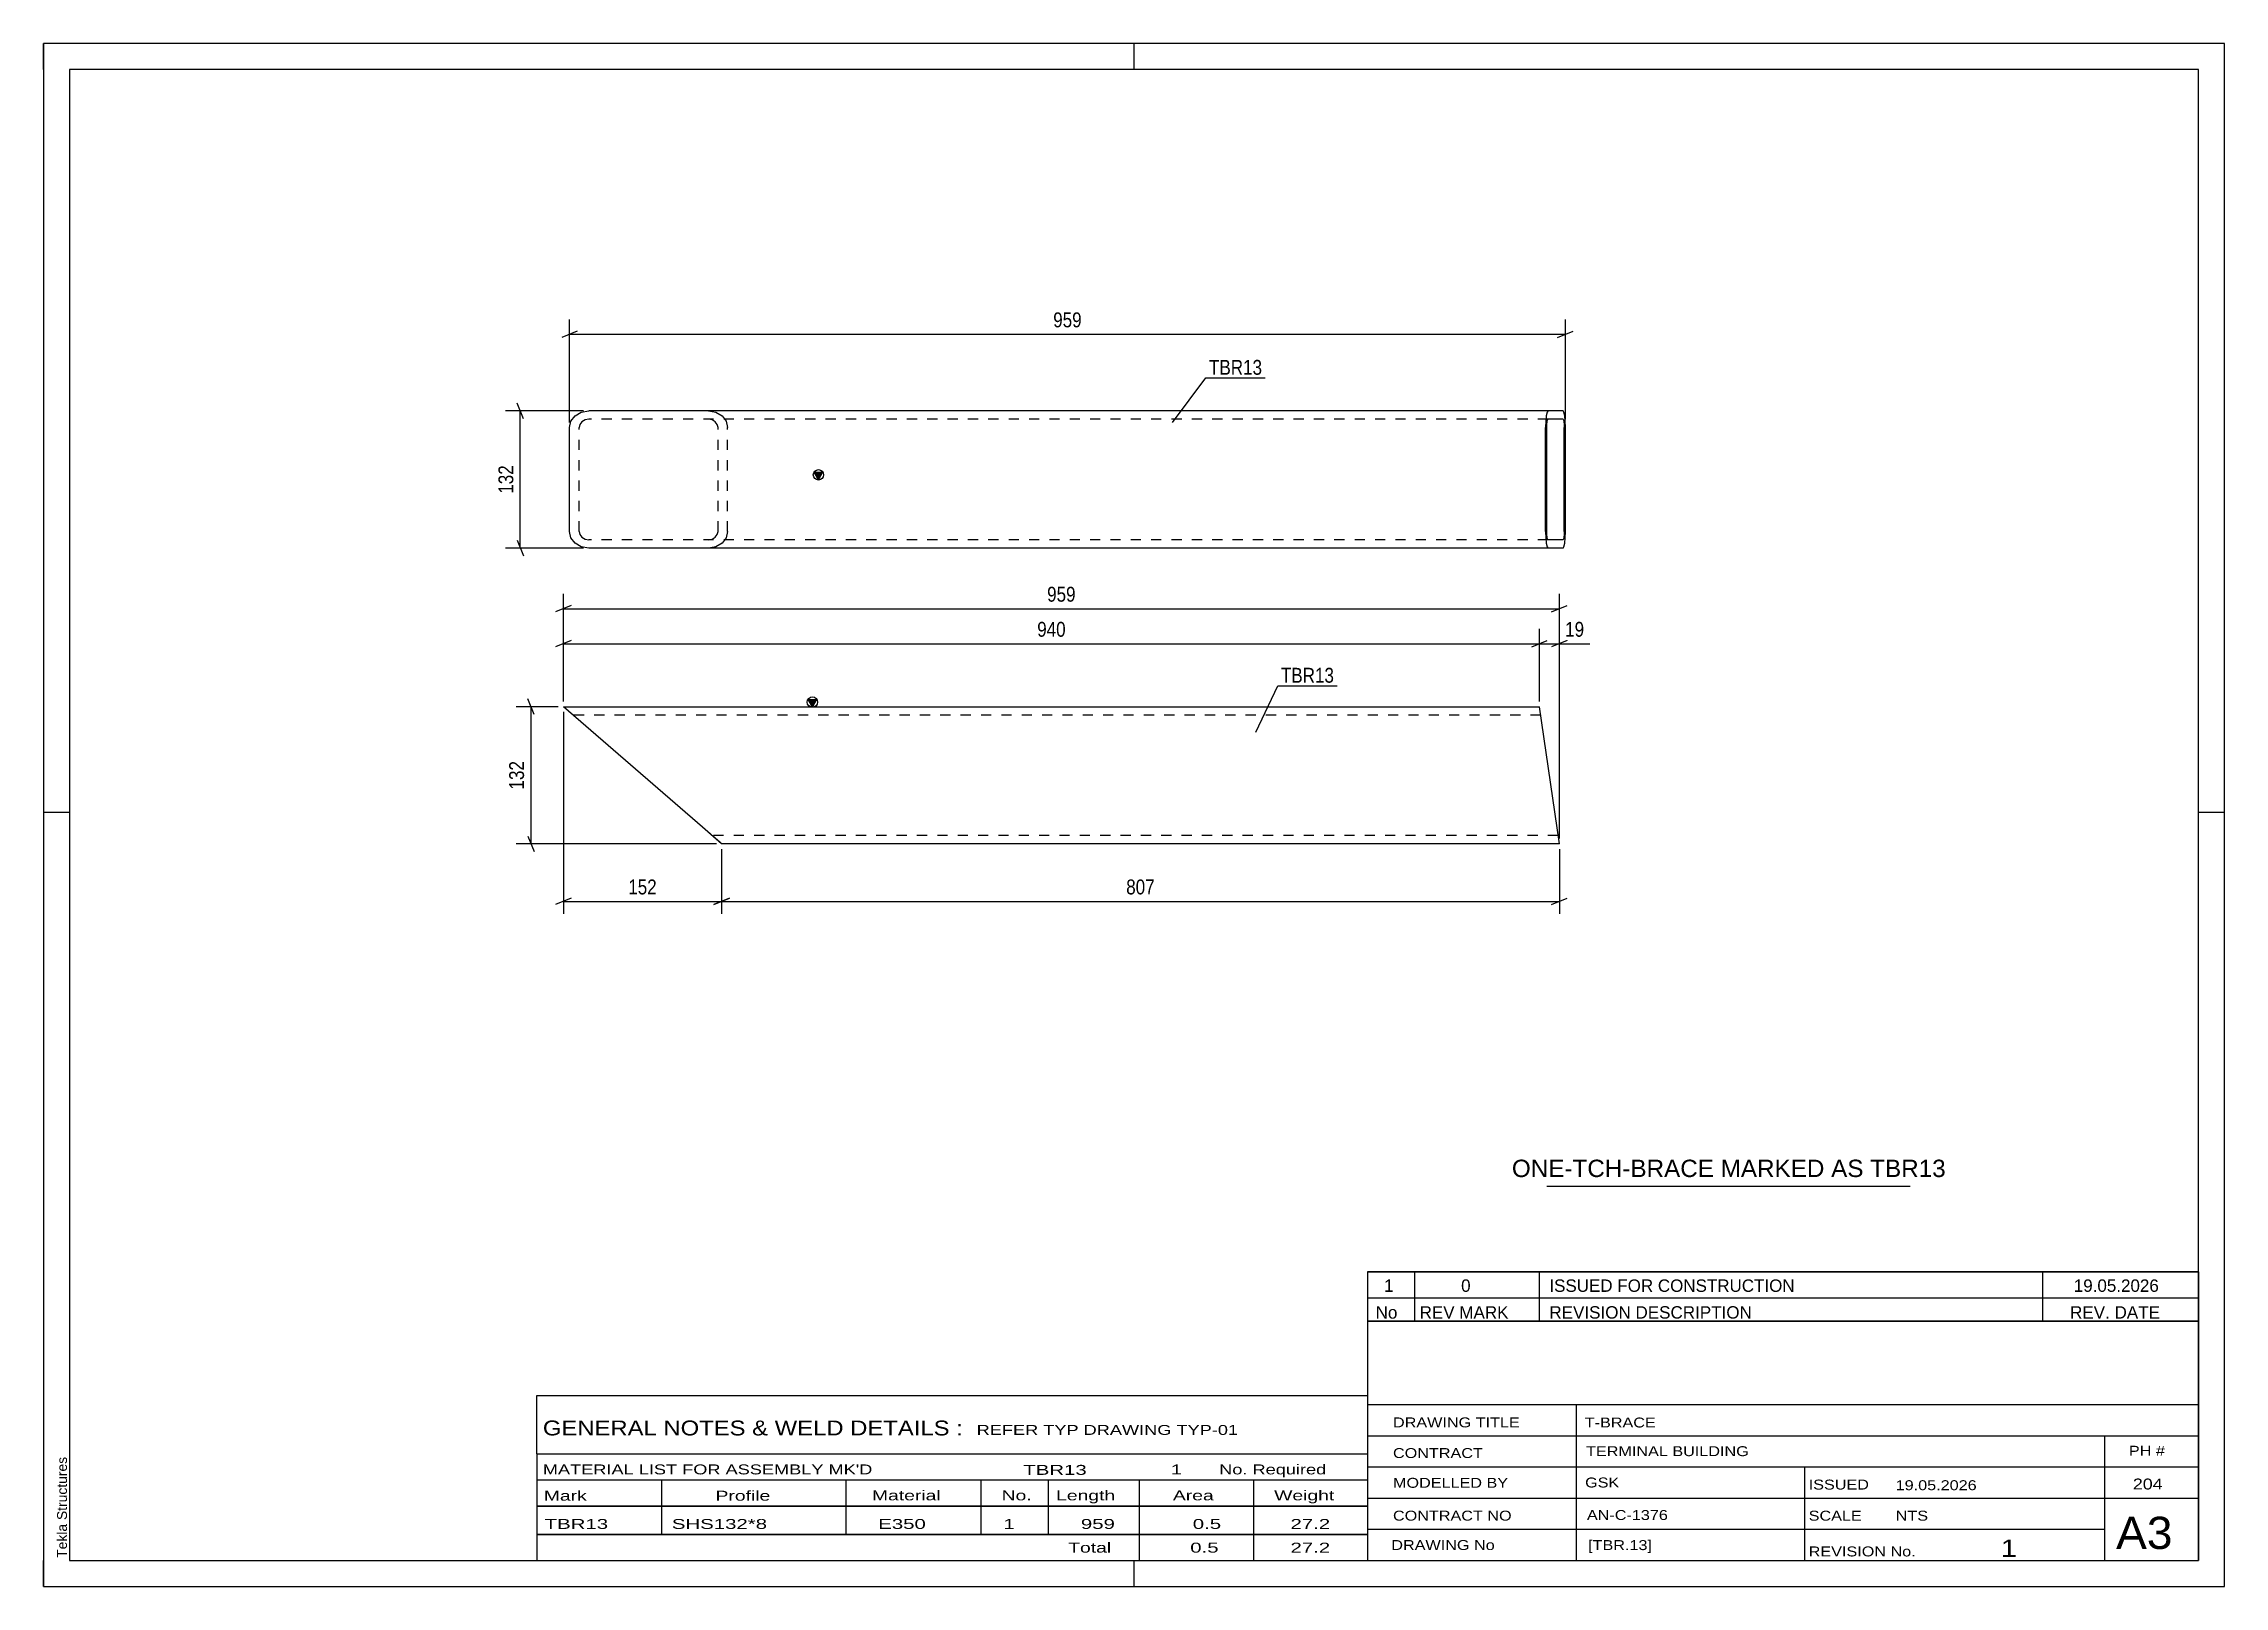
# Paper-space layout 'Layout1' of a CAD drawing. Header units: millimetres. Extents: x 0 to 420, y 0 to 297.
# The model-space entities are those that its viewports show. They can reach past a viewport. Long polylines and large blocks are cut down to what shows.
import ezdxf

# ---------------------------------------------------------------- set-up
doc = ezdxf.new("R2010")
doc.units = ezdxf.units.MM
doc.linetypes.add('DXK_LINE_DOT2', pattern=[3.9198, 1.9599, -1.9599])
doc.layers.add('Viewport layer', color=7, linetype='Continuous', plot=False)
doc.styles.add('Arial', font='ARIAL.TTF', dxfattribs={"height": 0.2})
doc.styles.add('Arial Narrow', font='ARIALN.TTF', dxfattribs={"height": 0.2})

# ---------------------------------------------------------------- blocks, each defined once
blk = doc.blocks.new('Unknown-491736973-1947')
at = {"color": 5, "linetype": 'Continuous'}
for p, q in [((420, 297), (0, 297)), ((0, 297), (0, 0)), ((0, 292), (0, 297)), ((210, 292), (210, 297)), ((420, 0), (420, 297)), ((415, 292), (5, 292)), ((5, 292), (5, 5)), ((415, 5), (415, 292)), ((5, 149), (0, 149)), ((420, 149), (415, 149)), ((0, 0), (0, 5)), ((5, 5), (415, 5)), ((210, 0), (210, 5)), ((0, 0), (420, 0))]:
    blk.add_line(p, q, dxfattribs=at)
at = {"color": 174, "linetype": 'Continuous', "style": 'Arial'}
blk.add_text('Tekla Structures', height=1.9102, rotation=90, dxfattribs=at).set_placement((4.5, 5.5))
blk = doc.blocks.new('Unknown-491736973-2436')
at = {"color": 7, "linetype": 'Continuous'}
for p, q in [((255, 51.05), (255, 5)), ((255, 51.05), (415, 51.05)), ((415, 51), (415, 5)), ((255, 35), (415, 35)), ((295.14, 35), (295.14, 5)), ((255, 29), (415, 29)), ((397, 5.05), (397, 28.9)), ((255, 23), (415, 23)), ((339.14, 23), (339.14, 5)), ((255, 17), (415, 17)), ((255, 11), (397, 11)), ((255, 5), (415, 5))]:
    blk.add_line(p, q, dxfattribs=at)
at = {"color": 7, "style": 'Arial Narrow'}
for s, height, width, p in [('DRAWING TITLE', 1.9089, 1.425378, (259.88, 30.61)), ('T-BRACE', 1.909, 1.425378, (296.81, 30.59)), ('CONTRACT', 1.909, 1.425378, (259.88, 24.71)), ('TERMINAL BUILDING', 1.9089, 1.425378, (297.06, 25.07)), ('MODELLED BY', 1.9089, 1.425378, (259.88, 18.98)), ('GSK', 1.909, 1.425378, (296.88, 19.04)), ('ISSUED', 1.909, 1.425378, (339.94, 18.64)), ('19.05.2026', 1.909, 1.425378, (356.69, 18.52)), ('CONTRACT NO', 1.9089, 1.425378, (259.88, 12.66)), ('AN-C-1376', 1.909, 1.425378, (297.23, 12.78)), ('SCALE', 1.909, 1.425378, (339.94, 12.65)), ('A3', 6.204, 1.25, (399.14, 7.2)), ('DRAWING No', 1.909, 1.425378, (259.56, 7)), ('[TBR.13]', 1.909, 1.425378, (297.46, 6.99)), ('1', 3.34, 1.5, (376.91, 5.68)), ('REVISION No.', 1.9089, 1.425378, (339.94, 5.77))]:
    blk.add_text(s, height=height, dxfattribs=dict(at, width=width)).set_placement(p)
at = {"color": 7, "linetype": 'Continuous', "style": 'Arial Narrow'}
for s, height, width, p in [('PH #', 1.909, 1.43, (401.6, 25.15)), ('204', 2.1, 1.43, (402.37, 18.65)), ('NTS', 1.909, 1.425378, (356.7, 12.65))]:
    blk.add_text(s, height=height, dxfattribs=dict(at, width=width)).set_placement(p)
blk = doc.blocks.new('Unknown-491736973-2437')
at = {"color": 7, "linetype": 'Continuous'}
for p, q in [((95, 36.75), (255, 36.75)), ((95, 25.5), (95, 36.75)), ((255, 36.75), (255, 25.5)), ((95, 25.5), (255, 25.5)), ((95, 25.5), (95, 20.5)), ((255, 25.5), (255, 20.5)), ((95, 20.5), (255, 20.5)), ((95, 20.5), (95, 15.5)), ((119, 20.5), (119, 15.5)), ((154.5, 20.5), (154.5, 15.5)), ((180.5, 20.5), (180.5, 15.5)), ((193.5, 20.5), (193.5, 15.5)), ((211, 20.5), (211, 15.5)), ((233, 20.5), (233, 15.5)), ((255, 20.5), (255, 15.5)), ((95, 15.5), (255, 15.5)), ((95, 15.45), (95, 10.05)), ((95, 15.45), (255, 15.45)), ((119, 15.5), (119, 10)), ((154.5, 15.5), (154.5, 10)), ((180.5, 15.5), (180.5, 10)), ((193.5, 15.5), (193.5, 10)), ((211, 15.5), (211, 10)), ((233, 15.5), (233, 10)), ((255, 15.45), (255, 10.05)), ((95, 10.05), (255, 10.05)), ((95, 10), (255, 10)), ((95, 10), (95, 5)), ((211, 10), (211, 5)), ((233, 10), (233, 5)), ((255, 10), (255, 5)), ((95, 5), (255, 5))]:
    blk.add_line(p, q, dxfattribs=at)
at = {"color": 7, "style": 'Arial Narrow'}
for s, height, width, p in [('GENERAL NOTES & WELD DETAILS :', 2.8633, 1.4, (96.15, 29.06)), ('REFER TYP DRAWING TYP-01', 1.9089, 1.6, (179.7, 29.16)), ("MATERIAL LIST FOR ASSEMBLY MK'D", 1.9089, 1.6, (96.15, 21.56)), ('TBR13', 1.909, 1.794707, (188.68, 21.47)), ('1', 1.91, 1.794707, (217.08, 21.56)), ('No. Required', 1.9089, 1.6, (226.41, 21.56)), ('Mark', 1.909, 1.7, (96.34, 16.5)), ('Profile', 1.909, 1.7, (129.41, 16.5)), ('Material', 1.909, 1.7, (159.54, 16.56)), ('No.', 1.909, 1.7, (184.5, 16.56)), ('Length', 1.909, 1.7, (195, 16.56)), ('Area', 1.909, 1.7, (217.5, 16.56)), ('Weight', 1.909, 1.7, (237, 16.56))]:
    blk.add_text(s, height=height, dxfattribs=dict(at, width=width)).set_placement(p)
at = {"color": 7, "linetype": 'Continuous', "style": 'Arial Narrow'}
for s, height, width, p in [('TBR13', 1.909, 1.794707, (96.5, 11.06)), ('SHS132*8', 1.909, 1.794707, (121, 11.06)), ('E350', 1.909, 1.794707, (160.74, 11.06)), ('1', 1.91, 1.794707, (184.86, 11.06)), ('959', 1.909, 1.794707, (199.77, 11.06)), ('0.5', 1.909, 1.794707, (221.32, 11.06)), ('27.2', 1.909, 1.794707, (240.14, 11.06)), ('Total', 1.909, 1.7, (197.33, 6.5)), ('0.5', 1.909, 1.794707, (220.83, 6.5)), ('27.2', 1.909, 1.794707, (240.14, 6.5))]:
    blk.add_text(s, height=height, dxfattribs=dict(at, width=width)).set_placement(p)
blk = doc.blocks.new('Unknown-491736973-2438')
at = {"color": 7, "linetype": 'Continuous'}
for p, q in [((255, 60.55), (415, 60.55)), ((415, 60.55), (255, 60.55)), ((255, 60.55), (255, 55.55)), ((264, 60.55), (264, 55.55)), ((288, 60.55), (288, 55.55)), ((385, 60.55), (385, 55.55)), ((415, 60.55), (415, 55.55)), ((255, 55.55), (415, 55.55)), ((255, 55.55), (255, 51.05)), ((255, 55.55), (415, 55.55)), ((264, 55.55), (264, 51.05)), ((288, 55.55), (288, 51.05)), ((385, 55.55), (385, 51.05)), ((415, 55.55), (415, 51.05)), ((415, 51.05), (255, 51.05))]:
    blk.add_line(p, q, dxfattribs=at)
at = {"color": 7, "linetype": 'Continuous', "style": 'Arial Narrow'}
for s, height, width, p in [('1', 2.39, 1.196471, (258.16, 56.7)), ('0', 2.39, 1.196471, (273, 56.7)), ('ISSUED FOR CONSTRUCTION', 2.3861, 1.196471, (290, 56.7)), ('19.05.2026', 2.386, 1.196471, (391, 56.7)), ('No', 2.386, 1.2, (256.54, 51.55)), ('REV MARK', 2.386, 1.2, (265, 51.55)), ('REVISION DESCRIPTION', 2.3861, 1.2, (290, 51.55)), ('REV. DATE', 2.386, 1.2, (390.28, 51.55))]:
    blk.add_text(s, height=height, dxfattribs=dict(at, width=width)).set_placement(p)
blk = doc.blocks.new('Unknown-491736973-2439')
at = {"color": 7, "linetype": 'Continuous'}
blk.add_line((289.5, 77.05), (359.5, 77.05), dxfattribs=at)
at = {"color": 7, "style": 'Arial'}
blk.add_text('ONE-TCH-BRACE MARKED AS TBR13', height=3.3428, dxfattribs=at).set_placement((282.78, 78.8))
blk = doc.blocks.new('Part-491736973-1885 - 1799')
at = {"linetype": 'Continuous'}
blk.add_hatch(color=2, dxfattribs=at).paths.add_polyline_path([(148.06, 169.35), (147.26, 170.75), (148.86, 170.75)])
at = {"color": 2, "linetype": 'Continuous'}
for p, q in [((126.88, 146.15), (100.11, 169.35)), ((100.11, 169.35), (288.1, 169.35)), ((148.06, 169.35), (147.26, 170.75)), ((147.26, 170.75), (148.86, 170.75)), ((148.86, 170.75), (148.06, 169.35)), ((291.92, 142.95), (288.1, 169.35)), ((130.57, 142.95), (126.88, 146.15)), ((291.92, 142.95), (130.57, 142.95))]:
    blk.add_line(p, q, dxfattribs=at)
at = {"color": 7, "linetype": 'DXK_LINE_DOT2'}
for p, q in [((288.33, 167.75), (101.96, 167.75)), ((130.29, 143.2), (126.88, 146.15)), ((128.18, 145.02), (128.29, 144.93)), ((128.58, 144.68), (128.72, 144.55)), ((291.68, 144.55), (128.72, 144.55)), ((291.68, 144.55), (291.67, 144.68))]:
    blk.add_line(p, q, dxfattribs=at)
at = {"color": 2, "linetype": 'Continuous'}
blk.add_circle((148.06, 170.25), 1, dxfattribs=at)
blk = doc.blocks.new('Part-491736973-1893 - 1892')
at = {"linetype": 'Continuous'}
blk.add_hatch(color=2, dxfattribs=at).paths.add_polyline_path([(149.23, 213.09), (148.43, 214.49), (150.03, 214.49)])
at = {"color": 2, "linetype": 'Continuous'}
for p, q in [((101.28, 223.09), (101.56, 224.31)), ((101.28, 203.09), (101.28, 223.09)), ((101.56, 224.31), (102.36, 225.35)), ((102.36, 225.35), (103.56, 226.05)), ((103.56, 226.05), (104.98, 226.29)), ((292.63, 226.29), (104.98, 226.29)), ((289.31, 224.31), (289.27, 223.09)), ((289.27, 203.09), (289.27, 223.09)), ((289.41, 225.35), (289.31, 224.31)), ((289.56, 226.05), (289.41, 225.35)), ((289.51, 223.09), (289.52, 223.7)), ((289.51, 203.09), (289.51, 223.09)), ((289.52, 223.7), (289.57, 224.22)), ((289.74, 226.29), (289.56, 226.05)), ((289.57, 224.22), (289.65, 224.57)), ((289.65, 224.57), (289.74, 224.69)), ((292.63, 224.69), (289.74, 224.69)), ((292.8, 226.05), (292.63, 226.29)), ((292.63, 224.69), (292.72, 224.57)), ((292.72, 224.57), (292.79, 224.22)), ((292.79, 224.22), (292.84, 223.7)), ((292.95, 225.35), (292.8, 226.05)), ((292.84, 223.7), (292.86, 223.09)), ((292.86, 203.09), (292.86, 223.09)), ((293.05, 224.31), (292.95, 225.35)), ((293.09, 223.09), (293.05, 224.31)), ((293.09, 203.09), (293.09, 223.09)), ((149.23, 213.09), (148.43, 214.49)), ((148.43, 214.49), (150.03, 214.49)), ((150.03, 214.49), (149.23, 213.09)), ((101.56, 201.87), (101.28, 203.09)), ((102.36, 200.83), (101.56, 201.87)), ((289.27, 203.09), (289.31, 201.87)), ((289.31, 201.87), (289.41, 200.83)), ((289.52, 202.48), (289.51, 203.09)), ((289.57, 201.96), (289.52, 202.48)), ((289.65, 201.61), (289.57, 201.96)), ((289.74, 201.49), (289.65, 201.61)), ((292.72, 201.61), (292.63, 201.49)), ((292.79, 201.96), (292.72, 201.61)), ((292.84, 202.48), (292.79, 201.96)), ((292.86, 203.09), (292.84, 202.48)), ((292.95, 200.83), (293.05, 201.87)), ((293.05, 201.87), (293.09, 203.09)), ((103.56, 200.13), (102.36, 200.83)), ((104.98, 199.89), (103.56, 200.13)), ((292.63, 199.89), (104.98, 199.89)), ((289.41, 200.83), (289.56, 200.13)), ((289.56, 200.13), (289.74, 199.89)), ((292.63, 201.49), (289.74, 201.49)), ((292.63, 199.89), (292.8, 200.13)), ((292.8, 200.13), (292.95, 200.83))]:
    blk.add_line(p, q, dxfattribs=at)
at = {"color": 7, "linetype": 'DXK_LINE_DOT2'}
for p, q in [((103.27, 223.7), (103.13, 223.09)), ((103.13, 203.09), (103.13, 223.09)), ((103.67, 224.22), (103.27, 223.7)), ((104.27, 224.57), (103.67, 224.22)), ((104.98, 224.69), (104.27, 224.57)), ((289.74, 224.69), (104.98, 224.69)), ((128.05, 226.29), (129.46, 226.05)), ((128.76, 224.57), (128.05, 224.69)), ((129.35, 224.22), (128.76, 224.57)), ((129.75, 223.7), (129.35, 224.22)), ((129.46, 226.05), (130.66, 225.35)), ((129.89, 223.09), (129.75, 223.7)), ((129.89, 203.09), (129.89, 223.09)), ((130.66, 225.35), (131.46, 224.31)), ((131.46, 224.31), (131.74, 223.09)), ((131.74, 203.09), (131.74, 223.09)), ((103.13, 203.09), (103.27, 202.48)), ((103.27, 202.48), (103.67, 201.96)), ((103.67, 201.96), (104.27, 201.61)), ((104.27, 201.61), (104.98, 201.49)), ((128.05, 201.49), (128.76, 201.61)), ((128.76, 201.61), (129.35, 201.96)), ((129.35, 201.96), (129.75, 202.48)), ((129.75, 202.48), (129.89, 203.09)), ((131.46, 201.87), (130.66, 200.83)), ((131.74, 203.09), (131.46, 201.87)), ((289.74, 201.49), (104.98, 201.49)), ((129.46, 200.13), (128.05, 199.89)), ((130.66, 200.83), (129.46, 200.13))]:
    blk.add_line(p, q, dxfattribs=at)
at = {"color": 2, "linetype": 'Continuous'}
blk.add_circle((149.23, 213.99), 1, dxfattribs=at)
blk = doc.blocks.new('StraightDimension-491736973-1902 - 1799')
at = {"color": 7, "linetype": 'Continuous'}
for p, q in [((100.11, 170.35), (100.11, 191.07)), ((291.92, 143.95), (291.92, 191.07)), ((101.61, 188.82), (98.61, 187.62)), ((100.11, 188.22), (291.92, 188.22)), ((290.42, 187.62), (293.42, 188.82))]:
    blk.add_line(p, q, dxfattribs=at)
at = {"color": 0}
blk.add_wipeout([(199.35, 188.97), (199.35, 193.17), (192.67, 193.17), (192.67, 188.97)], dxfattribs=at)
at = {"color": 3, "style": 'Arial Narrow'}
blk.add_text('959', height=2.863, dxfattribs=at).set_placement((193.27, 189.57))
blk = doc.blocks.new('StraightDimension-491736973-2167 - 1799')
at = {"color": 7, "linetype": 'Continuous'}
for p, q in [((99.11, 169.35), (91.02, 169.35)), ((94.47, 167.85), (93.27, 170.85)), ((93.87, 142.95), (93.87, 169.35)), ((129.57, 142.95), (91.02, 142.95)), ((93.27, 144.45), (94.47, 141.45))]:
    blk.add_line(p, q, dxfattribs=at)
at = {"color": 0}
blk.add_wipeout([(93.12, 159.5), (88.92, 159.5), (88.92, 152.81), (93.12, 152.81)], dxfattribs=at)
at = {"color": 3, "style": 'Arial Narrow'}
blk.add_text('132', height=2.863, rotation=90.0002, dxfattribs=at).set_placement((92.52, 153.41))
blk = doc.blocks.new('StraightDimension-491736973-2184 - 1799')
at = {"color": 7, "linetype": 'Continuous'}
for p, q in [((130.57, 141.95), (130.57, 129.47)), ((291.92, 141.95), (291.92, 129.47)), ((132.07, 132.47), (129.07, 131.27)), ((130.57, 131.87), (291.92, 131.87)), ((290.42, 131.27), (293.42, 132.47))]:
    blk.add_line(p, q, dxfattribs=at)
at = {"color": 0}
blk.add_wipeout([(214.58, 132.62), (214.58, 136.82), (207.9, 136.82), (207.9, 132.62)], dxfattribs=at)
at = {"color": 3, "style": 'Arial Narrow'}
blk.add_text('807', height=2.863, dxfattribs=at).set_placement((208.5, 133.22))
blk = doc.blocks.new('StraightDimension-491736973-2185 - 1799')
at = {"color": 7, "linetype": 'Continuous'}
for p, q in [((100.11, 168.35), (100.11, 129.47)), ((130.57, 141.95), (130.57, 129.47)), ((101.61, 132.47), (98.61, 131.27)), ((100.11, 131.87), (130.57, 131.87)), ((129.07, 131.27), (132.07, 132.47))]:
    blk.add_line(p, q, dxfattribs=at)
at = {"color": 0}
blk.add_wipeout([(118.68, 132.62), (118.68, 136.82), (112, 136.82), (112, 132.62)], dxfattribs=at)
at = {"color": 3, "style": 'Arial Narrow'}
blk.add_text('152', height=2.863, dxfattribs=at).set_placement((112.6, 133.22))
blk = doc.blocks.new('StraightDimension-491736973-2281 - 1799')
at = {"color": 7, "linetype": 'Continuous'}
for p, q in [((286.6, 180.87), (289.6, 182.07)), ((288.1, 170.35), (288.1, 184.32)), ((288.1, 181.47), (291.92, 181.47)), ((293.42, 182.07), (290.42, 180.87)), ((291.92, 143.95), (291.92, 184.32))]:
    blk.add_line(p, q, dxfattribs=at)
at = {"color": 0}
blk.add_wipeout([(297.3, 182.22), (297.3, 186.42), (292.44, 186.42), (292.44, 182.22)], dxfattribs=at)
at = {"color": 7, "linetype": 'Continuous'}
blk.add_line((291.92, 181.47), (297.82, 181.47), dxfattribs=at)
blk.add_line((291.92, 181.47), (297.82, 181.47), dxfattribs=at)
at = {"color": 3, "style": 'Arial Narrow'}
blk.add_text('19', height=2.863, dxfattribs=at).set_placement((293.04, 182.82))
blk = doc.blocks.new('StraightDimension-491736973-2282 - 1799')
at = {"color": 7, "linetype": 'Continuous'}
for p, q in [((101.61, 182.07), (98.61, 180.87)), ((100.11, 170.35), (100.11, 184.32)), ((100.11, 181.47), (288.1, 181.47)), ((286.6, 180.87), (289.6, 182.07)), ((288.1, 170.35), (288.1, 184.32))]:
    blk.add_line(p, q, dxfattribs=at)
at = {"color": 0}
blk.add_wipeout([(197.45, 182.22), (197.45, 186.42), (190.76, 186.42), (190.76, 182.22)], dxfattribs=at)
at = {"color": 3, "style": 'Arial Narrow'}
blk.add_text('940', height=2.863, dxfattribs=at).set_placement((191.36, 182.82))
blk = doc.blocks.new('StraightDimension-491736973-1969 - 1892')
at = {"color": 7, "linetype": 'Continuous'}
for p, q in [((101.28, 224.09), (101.28, 243.89)), ((293.09, 224.7), (293.09, 243.89)), ((102.78, 241.64), (99.78, 240.44)), ((101.28, 241.04), (293.09, 241.04)), ((291.59, 240.44), (294.59, 241.64))]:
    blk.add_line(p, q, dxfattribs=at)
at = {"color": 0}
blk.add_wipeout([(200.53, 241.79), (200.53, 245.99), (193.84, 245.99), (193.84, 241.79)], dxfattribs=at)
at = {"color": 3, "style": 'Arial Narrow'}
blk.add_text('959', height=2.863, dxfattribs=at).set_placement((194.44, 242.39))
blk = doc.blocks.new('StraightDimension-491736973-2147 - 1892')
at = {"color": 7, "linetype": 'Continuous'}
for p, q in [((92.41, 224.79), (91.21, 227.79)), ((103.98, 226.29), (88.96, 226.29)), ((91.81, 199.89), (91.81, 226.29)), ((103.98, 199.89), (88.96, 199.89)), ((91.21, 201.39), (92.41, 198.39))]:
    blk.add_line(p, q, dxfattribs=at)
at = {"color": 0}
blk.add_wipeout([(91.06, 216.43), (86.86, 216.43), (86.86, 209.75), (91.06, 209.75)], dxfattribs=at)
at = {"color": 3, "style": 'Arial Narrow'}
blk.add_text('132', height=2.863, rotation=90.0002, dxfattribs=at).set_placement((90.46, 210.35))
blk = doc.blocks.new('Mark-491736973-1907 - 1799')
at = {"color": 0}
blk.add_wipeout([(248.53, 173.97), (248.53, 176.97), (238.3, 176.97), (238.3, 173.97)], dxfattribs=at)
blk.add_wipeout([(248.53, 173.97), (248.53, 176.97), (238.3, 176.97), (238.3, 173.97)], dxfattribs=at)
at = {"color": 30, "linetype": 'Continuous'}
for p, q in [((233.49, 164.45), (237.7, 173.37)), ((237.7, 173.37), (249.13, 173.37))]:
    blk.add_line(p, q, dxfattribs=at)
at = {"color": 3, "style": 'Arial Narrow'}
blk.add_text('TBR13', height=2.863, dxfattribs=at).set_placement((238.3, 173.97))
blk = doc.blocks.new('Mark-491736973-2273 - 1892')
at = {"color": 0}
blk.add_wipeout([(234.68, 233.25), (234.68, 236.25), (224.45, 236.25), (224.45, 233.25)], dxfattribs=at)
blk.add_wipeout([(234.68, 233.25), (234.68, 236.25), (224.45, 236.25), (224.45, 233.25)], dxfattribs=at)
at = {"color": 30, "linetype": 'Continuous'}
for p, q in [((217.39, 224.08), (223.85, 232.65)), ((223.85, 232.65), (235.28, 232.65))]:
    blk.add_line(p, q, dxfattribs=at)
at = {"color": 3, "style": 'Arial Narrow'}
blk.add_text('TBR13', height=2.863, dxfattribs=at).set_placement((224.45, 233.25))

msp = doc.modelspace()

# ---------------------------------------------------------------- block references
for name in ['Unknown-491736973-1947', 'Part-491736973-1893 - 1892', 'Part-491736973-1885 - 1799', 'Unknown-491736973-2439', 'Unknown-491736973-2438', 'Unknown-491736973-2436', 'Unknown-491736973-2437']:
    msp.add_blockref(name, (0, 0))

# ---------------------------------------------------------------- next in the draw order: block references
for name in ['StraightDimension-491736973-1969 - 1892', 'StraightDimension-491736973-1902 - 1799']:
    msp.add_blockref(name, (0, 0))

# ---------------------------------------------------------------- next in the draw order: block references
for name in ['Mark-491736973-2273 - 1892', 'StraightDimension-491736973-2147 - 1892', 'StraightDimension-491736973-2167 - 1799']:
    msp.add_blockref(name, (0, 0))

# ---------------------------------------------------------------- next in the draw order: block references
msp.add_blockref('StraightDimension-491736973-2184 - 1799', (0, 0))

# ---------------------------------------------------------------- next in the draw order: block references
for name in ['StraightDimension-491736973-2281 - 1799', 'StraightDimension-491736973-2185 - 1799']:
    msp.add_blockref(name, (0, 0))

# ---------------------------------------------------------------- next in the draw order: block references
msp.add_blockref('StraightDimension-491736973-2282 - 1799', (0, 0))

# ---------------------------------------------------------------- next in the draw order: block references
msp.add_blockref('Mark-491736973-1907 - 1799', (0, 0))

psp = doc.layouts.get("Layout1")

# ---------------------------------------------------------------- viewports
at = {"layer": 'Viewport layer', "view_target_point": (210, 148.5)}
psp.add_viewport(center=(210, 148.5), size=(420, 297), view_center_point=(0, 0), view_height=297, dxfattribs=at)

doc.saveas('drawing.dxf')
